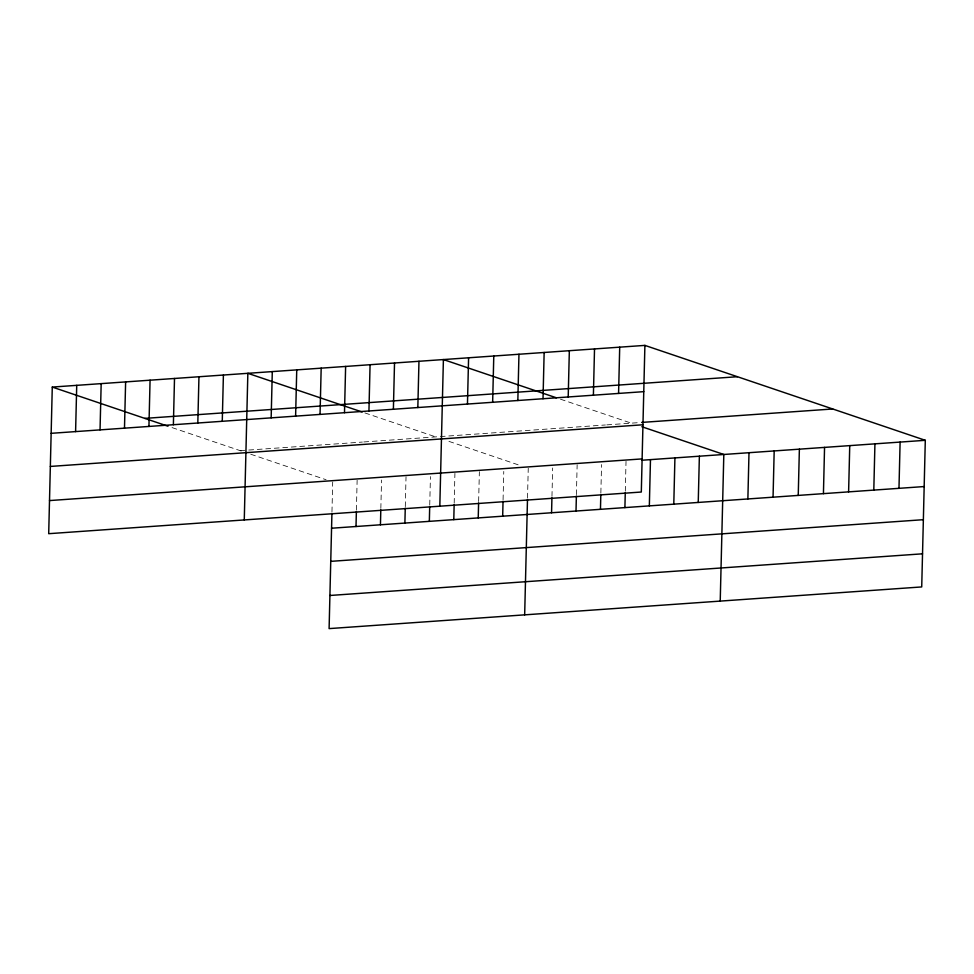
<?xml version="1.0" encoding="UTF-8"?>
<svg xmlns="http://www.w3.org/2000/svg" width="974" height="974" viewBox="0 0 974 974"><rect width="100%" height="100%" fill="white"/><g stroke="black" fill="none" stroke-linecap="round" stroke-linejoin="round"><path stroke-width="0.73" stroke-dasharray="4.87 3.65" d="M331.964 511.813L332.694 481.972M356.411 510.096L357.129 480.255M380.846 508.379L381.54 480.024M405.294 506.65L406.024 476.81M429.741 504.934L430.435 476.59M454.188 503.217L454.919 473.376M478.636 501.5L479.366 471.659M503.071 499.784L503.765 471.428M527.518 498.067L528.249 468.226M551.966 496.35L552.66 467.995M576.413 494.622L577.144 464.781M600.861 492.905L601.555 464.561M625.308 491.188L626.026 461.347M240.152 450.645L247.347 450.146M248.784 450.049L362.377 442.062M363.813 441.952L605.39 424.968M606.839 424.871L640.174 422.533M560.452 399.182L631.274 423.154M364.897 412.927L435.719 436.9M448.941 441.38L518.996 465.085M172.057 427.598L242.794 451.546M250.732 454.225L326.083 479.732"/><path stroke-width="1.46" d="M52.279 387.068L48.7 533.691L641.306 492.028L644.898 345.393L52.279 387.068L167.966 426.222M75.595 431.604L76.727 385.339M100.042 429.875L101.174 383.622M124.489 428.158L125.622 381.905M148.937 426.442L150.069 380.189M173.384 424.725L174.504 378.472M197.819 423.008L198.952 376.755M222.267 421.292L223.399 375.027M244.267 519.946L247.846 373.31L362.17 412.014M271.162 417.846L272.294 371.593M295.609 416.129L296.741 369.877M320.044 414.413L321.177 368.16M331.927 513.31L329.102 628.607L921.721 586.932L925.3 440.309L644.898 345.393M344.492 412.696L345.624 366.443M356.009 526.508L356.374 511.581M368.939 410.979L370.071 364.714M380.444 524.791L380.81 509.865M393.386 409.263L394.519 362.998M404.892 523.075L405.257 508.148M417.834 407.534L418.966 361.281M429.339 521.346L429.704 506.431M439.822 506.2L443.401 359.564L556.373 397.794M453.787 519.629L454.152 504.715M467.459 404.052L468.591 357.799M478.234 517.912L478.599 502.998M492.649 402.274L493.781 356.021M502.681 516.196L503.034 501.269M517.839 400.509L518.959 354.256M524.669 614.85L527.482 499.552M543.017 398.731L544.149 352.478M551.564 512.762L551.929 497.836M568.207 396.966L569.34 350.713M576.011 511.033L576.377 496.119M593.397 395.201L594.517 348.936M600.459 509.317L600.824 494.402M618.575 393.423L619.707 347.17M624.906 507.6L625.271 492.686M649.341 505.883L650.474 459.631M673.789 504.167L674.921 457.914M698.236 502.45L699.369 456.185M720.224 601.104L723.816 454.468L641.854 426.734M747.874 498.956L748.994 452.703M773.052 497.19L774.184 450.925M798.242 495.413L799.374 449.16M823.432 493.648L824.552 447.395M848.61 491.87L849.742 445.617M873.8 490.105L874.932 443.852M898.978 488.327L900.11 442.074M144.822 418.382L737.428 376.719M51.147 433.32L643.765 391.658M641.647 422.424L832.77 408.983M50.344 466.436L642.95 424.774M49.504 500.575L642.122 458.9M641.854 460.239L925.3 440.309M331.562 528.225L924.168 486.562M330.746 561.353L923.364 519.69M329.918 595.479L922.524 553.816"/></g></svg>
